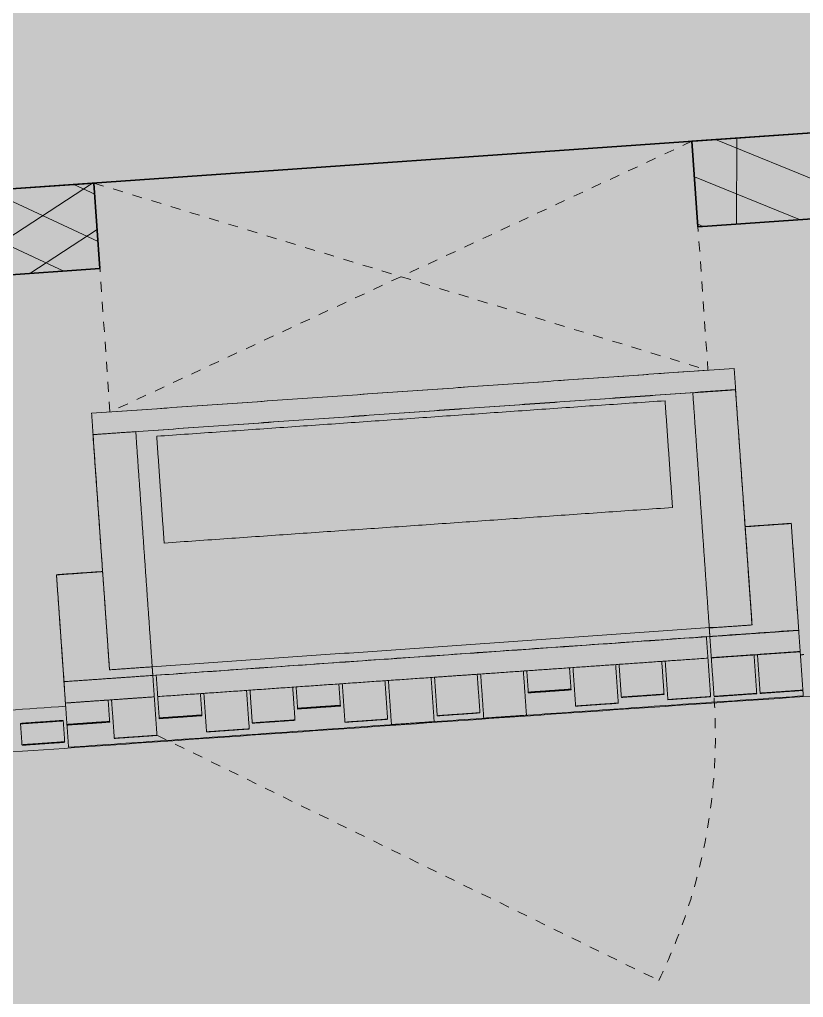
# Model space of a CAD drawing. Header units: millimetres. Extents: x 833941507 to 1669051331, y 817666127 to 1636299673.
# Drawn here: x 834525211 to 834526126, y 817993942 to 817995083 of the extents above; entities that cross this region are included whole.
import ezdxf

# ---------------------------------------------------------------- set-up
doc = ezdxf.new("R2010")
doc.units = ezdxf.units.MM
doc.header["$LTSCALE"] = 3
doc.linetypes.add('B0606', pattern=[0.7813, 0.39065, -0.39065])
for name, color, linetype, lineweight in [('Hatch (LTC&CB)', 252, 'Continuous', 35), ('UAJ-05SYMB-a', 1, 'Continuous', 9), ('UAJ-22INWA', 6, 'Continuous', 35), ('UAJ-22INWA-a', 1, 'Continuous', 13), ('UAJ-22INWA-h', 251, 'Continuous', 9), ('UAJ-23FLOR-h', 251, 'Continuous', 9), ('UAJ-41EXFI-d', 7, 'Continuous', 5)]:
    doc.layers.add(name, color=color, linetype=linetype, lineweight=lineweight)
doc.layers.add('UAJ-22INWA-$', color=32, linetype='Continuous', plot=False)

# ---------------------------------------------------------------- blocks, each defined once
blk = doc.blocks.new('*U316')
at = {"layer": 'UAJ-22INWA-h'}
h = blk.add_hatch(dxfattribs=at)
h.set_pattern_fill('AFWERK', color=256, scale=50)
h.set_pattern_definition([(45, (-100.0000012353773, -4636.904037414337), (-50.00000133031198, 50.00000133031198), []), (135, (-100.0000012353773, -4636.904037414337), (-50.00000133031198, -50.00000133031198), [])])
h.paths.add_polyline_path([(2.300803600974177e-07, -2430.055793879574), (5.610998243810172e-07, -1206.848242488874), (99.99999865375118, -1206.848242786896), (99.99999879956887, -2430.05579381997)])
at = {"layer": 'UAJ-22INWA'}
for p, q in [((3.790919743680648e-07, -2430.055832887695), (4.120882123474108e-07, -1206.848241012066)), ((99.99999872825694, -1206.848240765165), (99.99999878466771, -2430.055793762099))]:
    blk.add_line(p, q, dxfattribs=at)
for points in [[(4.018169221353673e-06, -1206.848242684539), (100.0000025876577, -1206.848242720299)], [(2.300803600974177e-07, -2430.055793879574), (99.99999879956887, -2430.055793915338)]]:
    blk.add_lwpolyline(points, dxfattribs=at)
blk = doc.blocks.new('*U325')
at = {"layer": 'UAJ-22INWA-h'}
h = blk.add_hatch(dxfattribs=at)
h.set_pattern_fill('AFWERK', color=256, scale=50)
h.set_pattern_definition([(45, (-100.0000014946266, -2462.162769476041), (-50.00000133031198, 50.00000133031198), []), (135, (-100.0000014946266, -2462.162769476041), (-50.00000133031198, -50.00000133031198), [])])
h.paths.add_polyline_path([(2.530630638375442e-07, -2622.848727636644), (2.788677875287249e-07, 1160.685959206491), (99.99999837151914, 1160.68595890847), (99.99999882255158, -2622.84872757704)])
at = {"layer": 'UAJ-22INWA'}
for p, q in [((4.020746781081913e-07, -2622.848766644765), (1.298561754951185e-07, 1160.6859606833)), ((99.9999984460249, 1160.6859609302), (99.99999880765041, -2622.848727519169))]:
    blk.add_line(p, q, dxfattribs=at)
blk.add_lwpolyline([(2.530630638375442e-07, -2622.848727636644), (99.99999882255158, -2622.848727672408)], dxfattribs=at)
blk = doc.blocks.new('Finish Walls')
at = {"layer": 'UAJ-05SYMB-a', "linetype": 'B0606', "ltscale": 10}
blk.add_lwpolyline([(834525297.830616, 817994892.4321101), (834525996.1264592, 817994941.2483462), (834526014.8106185, 817994673.9792536), (834525316.5147753, 817994625.1630175)], close=True, dxfattribs=at)
for points in [[(834525996.126459, 817994941.2483463), (834525316.5147753, 817994625.1630175)], [(834525297.8306155, 817994892.43211), (834526014.8106185, 817994673.9792538)], [(834525371.4392495, 817994247.6699342), (834525957.2795031, 817993961.4963081)]]:
    blk.add_lwpolyline(points, dxfattribs=at)
blk.add_arc((834525371.4392498, 817994247.6699345), 652.0001127149565, 333.9652281639655, 4.000536959699871, dxfattribs=at)
at = {"layer": 'UAJ-22INWA-a'}
for points, degree in [([(834526045.395448, 817994676.1173588), (834525670.2413177, 817994649.891208), (834525295.0871874, 817994623.6650573)], 2), ([(834526047.1388848, 817994651.1782243), (834526046.2671664, 817994663.6477916), (834526045.395448, 817994676.1173588)], 2), ([(834526046.9249308, 817994651.3923112), (834525671.7787865, 817994625.0519245), (834525296.6326421, 817994598.7115377)], 2), ([(834525296.8306242, 817994598.7259228), (834525671.9847544, 817994624.9520736), (834526047.1388848, 817994651.1782243)], 2), ([(834526046.9578017, 817994651.0767823), (834526022.0186665, 817994649.3333455), (834525997.0795312, 817994647.5899087)], 2), ([(834525997.0795312, 817994647.5899087), (834526006.689144, 817994510.2751245), (834526016.2987567, 817994372.9603404)], 2), ([(834526066.348106, 817994376.7764807), (834526056.6365185, 817994514.084396), (834526046.9249308, 817994651.3923112)], 2), ([(834526058.1486702, 817994491.1669369), (834526052.553236, 817994571.1218597), (834526046.9578017, 817994651.0767823)], 2), ([(834525295.0871874, 817994623.6650573), (834525295.9589058, 817994611.19549), (834525296.8306242, 817994598.7259228)], 2), ([(834525346.6591285, 817994602.2320203), (834525321.7199932, 817994600.4885834), (834525296.7808579, 817994598.7451466)], 2), ([(834525365.8783541, 817994327.6024519), (834525356.2687413, 817994464.9172361), (834525346.6591285, 817994602.2320203)], 2), ([(834525316.0558174, 817994324.0957073), (834525306.3442298, 817994461.4036225), (834525296.6326421, 817994598.7115377)], 2), ([(834525296.7808579, 817994598.7451466), (834525302.380174, 817994518.7347561), (834525307.97949, 817994438.7243657)], 2), ([(834526112.0340847, 817994494.9339406), (834526085.0913775, 817994493.0504388), (834526058.1486702, 817994491.1669369)], 2), ([(834526066.1770273, 817994376.447214), (834526062.1628487, 817994433.8070755), (834526058.1486702, 817994491.1669369)], 2), ([(834526111.9865808, 817994495.1480739), (834526085.1145684, 817994493.2627031), (834526058.2425557, 817994491.3773321)], 2), ([(834526111.9865808, 817994495.1480739), (834526085.1152539, 817994493.2695621), (834526058.2439271, 817994491.3910503)], 2), ([(834526120.7991179, 817994370.458828), (834526116.3928493, 817994432.803451), (834526111.9865808, 817994495.1480739)], 2), ([(834526120.7512685, 817994370.2382683), (834526116.3926766, 817994432.5861045), (834526112.0340847, 817994494.9339406)], 2), ([(834525307.9474932, 817994438.7357777), (834525281.0232934, 817994436.8467453), (834525254.0990934, 817994434.9577128)], 2), ([(834525307.97949, 817994438.7243657), (834525281.0392917, 817994436.8410392), (834525254.0990934, 817994434.9577128)], 2), ([(834525262.9116306, 817994310.2684667), (834525258.505362, 817994372.6130898), (834525254.0990934, 817994434.9577128)], 2), ([(834525254.0990934, 817994434.9577128), (834525258.4576854, 817994372.6098766), (834525262.8162773, 817994310.2620404)], 2), ([(834525307.9686059, 817994438.9410515), (834525281.0343941, 817994437.0581435), (834525254.1001824, 817994435.1752356)], 2), ([(834525254.1001824, 817994435.1752356), (834525259.3390357, 817994360.2356277), (834525264.5778891, 817994285.2960197)], 2), ([(834525307.9474932, 817994438.7357777), (834525307.9649674, 817994438.7370037), (834525307.9824415, 817994438.7382298)], 2), ([(834525307.97949, 817994438.7243657), (834525311.9897867, 817994381.419972), (834525316.0000836, 817994324.1155783)], 2), ([(834526066.348106, 817994376.7764807), (834525716.1135278, 817994352.1852264), (834525365.8789495, 817994327.5939721)], 2), ([(834526016.2987567, 817994372.9603404), (834526041.237892, 817994374.7037772), (834526066.1770273, 817994376.447214)], 2), ([(834526016.3071153, 817994372.9609246), (834526016.6557922, 817994367.973248), (834526017.004469, 817994362.9855714)], 2), ([(834526120.7991179, 817994370.458828), (834525691.8553742, 817994340.3636473), (834525262.9116306, 817994310.2684667)], 2), ([(834526012.9809184, 817994362.6761451), (834525691.7648664, 817994340.2206795), (834525370.5488143, 817994317.7652141)], 2), ([(834526014.7243551, 817994337.7370106), (834526013.8526367, 817994350.2065778), (834526012.9809184, 817994362.6761451)], 2), ([(834526120.7227387, 817994370.1799653), (834526068.8479388, 817994366.553519), (834526016.9731388, 817994362.9270726)], 2), ([(834526016.9731388, 817994362.9270726), (834526017.835041, 817994350.5979224), (834526018.6969432, 817994338.2687724)], 2), ([(834526017.004469, 817994362.9855714), (834526068.8778688, 817994366.6119198), (834526120.7512685, 817994370.2382683)], 2), ([(834526120.7224182, 817994370.18557), (834526120.7131006, 817994370.3188546), (834526120.7037829, 817994370.4521391)], 2), ([(834526122.4661756, 817994345.2408308), (834526121.5944571, 817994357.7103981), (834526120.7227387, 817994370.1799653)], 2), ([(834526068.5752121, 817994341.7556459), (834526043.6360776, 817994340.0122092), (834526018.6969432, 817994338.2687724)], 2), ([(834526018.7165756, 817994337.9879382), (834526070.5913756, 817994341.6143845), (834526122.4661756, 817994345.2408308)], 2), ([(834526068.5752121, 817994341.7556459), (834526070.1520327, 817994319.1998851), (834526071.7288535, 817994296.6441244)], 2), ([(834526122.4437425, 817994345.5214692), (834526097.504608, 817994343.7780325), (834526072.5654737, 817994342.0345957)], 2), ([(834526075.7191149, 817994296.9230744), (834526074.1422943, 817994319.478835), (834526072.5654737, 817994342.0345957)], 2), ([(834526122.4632262, 817994345.2427642), (834526124.030305, 817994322.826356), (834526125.5973839, 817994300.4099479)], 2), ([(834526126.7099375, 817994341.8956937), (834526124.7159336, 817994341.7562975), (834526122.7219297, 817994341.6169013)], 2), ([(834525316.0000836, 817994324.1155783), (834525340.9290257, 817994325.8583025), (834525365.8579677, 817994327.6010268)], 2), ([(834525365.8585635, 817994327.5925407), (834525340.9571905, 817994325.8441241), (834525316.0558174, 817994324.0957073)], 2), ([(834525365.8579677, 817994327.6010268), (834525365.8681608, 817994327.6017393), (834525365.8783541, 817994327.6024519)], 2), ([(834525366.5630767, 817994317.5147374), (834525366.2105222, 817994322.5578821), (834525365.8579677, 817994327.6010268)], 2), ([(834525745.3817028, 817994318.9078935), (834525880.053029, 817994328.3224521), (834526014.7243551, 817994337.7370106)], 2), ([(834525906.9872942, 817994330.2053638), (834525908.5559243, 817994307.7667658), (834525910.1245544, 817994285.3281679)], 2), ([(834525913.6493672, 817994292.2651666), (834525912.3134614, 817994311.3747401), (834525910.9775558, 817994330.4843136)], 2), ([(834525960.8558247, 817994333.9711871), (834525962.1917304, 817994314.8616136), (834525963.5276362, 817994295.7520401)], 2), ([(834525967.9833463, 817994289.3729413), (834525966.4147162, 817994311.8115392), (834525964.8460861, 817994334.250137)], 2), ([(834526014.7243551, 817994337.7370106), (834526016.2929852, 817994315.2984127), (834526017.8616153, 817994292.8598148)], 2), ([(834526021.8505845, 817994293.1572509), (834526020.2737638, 817994315.7130116), (834526018.6969432, 817994338.2687724)], 2), ([(834525366.5720721, 817994317.5153662), (834525314.6941748, 817994313.8887032), (834525262.8162773, 817994310.2620404)], 2), ([(834525368.315509, 817994292.5762317), (834525367.4437906, 817994305.0457989), (834525366.5720721, 817994317.5153662)], 2), ([(834525370.5488143, 817994317.7652141), (834525371.4205327, 817994305.2956469), (834525372.2922511, 817994292.8260796)], 2), ([(834525745.3817028, 817994318.9078935), (834525720.4434984, 817994317.1645218), (834525695.5052938, 817994315.4211501)], 2), ([(834525745.3817028, 817994318.9078935), (834525746.9503329, 817994296.4692956), (834525748.518963, 817994274.0306977)], 2), ([(834525752.9746741, 817994267.6515856), (834525751.1733192, 817994293.4192145), (834525749.3719643, 817994319.1868434)], 2), ([(834525799.2502333, 817994322.6737169), (834525801.0515882, 817994296.906088), (834525802.8529431, 817994271.1384591)], 2), ([(834525804.9814155, 817994298.0495241), (834525804.1109551, 817994310.5010954), (834525803.2404948, 817994322.9526669)], 2), ([(834525853.1187638, 817994326.4395404), (834525853.9892241, 817994313.9879689), (834525854.8596845, 817994301.5363976)], 2), ([(834525860.2462854, 817994281.8412944), (834525858.6776553, 817994304.2798923), (834525857.1090252, 817994326.7184902)], 2), ([(834525262.8162773, 817994310.2620404), (834525263.6879957, 817994297.7924732), (834525264.5597141, 817994285.3229059)], 2), ([(834525372.2922511, 817994292.8260796), (834525533.8959736, 817994304.1234192), (834525695.4996959, 817994315.4207587)], 2), ([(834525535.6387632, 817994279.220407), (834525534.7683028, 817994291.6719785), (834525533.8978425, 817994304.1235498)], 2), ([(834525583.7761115, 817994307.6104233), (834525584.6465718, 817994295.158852), (834525585.5170321, 817994282.7072805)], 2), ([(834525590.9036331, 817994263.0121775), (834525589.335003, 817994285.4507754), (834525587.7663729, 817994307.8893733)], 2), ([(834525637.6446419, 817994311.3762468), (834525639.213272, 817994288.9376489), (834525640.7819021, 817994266.499051)], 2), ([(834525645.2376132, 817994260.1199387), (834525643.4362583, 817994285.8875676), (834525641.6349034, 817994311.6551967)], 2), ([(834525691.5131724, 817994315.1420702), (834525693.3145273, 817994289.3744413), (834525695.1158822, 817994263.6068122)], 2), ([(834525698.640694, 817994270.5438242), (834525697.0720639, 817994292.9824221), (834525695.5034338, 817994315.42102)], 2), ([(834525374.0331718, 817994267.9229368), (834525373.1627114, 817994280.3745083), (834525372.2922511, 817994292.8260796)], 2), ([(834525422.1705201, 817994296.3129532), (834525423.0409803, 817994283.8613818), (834525423.9114407, 817994271.4098103)], 2), ([(834525429.2980417, 817994251.7147073), (834525427.7294116, 817994274.1533052), (834525426.1607816, 817994296.5919031)], 2), ([(834525476.0390505, 817994300.0787766), (834525477.6076806, 817994277.6401787), (834525479.1763107, 817994255.2015808)], 2), ([(834525482.7011235, 817994262.1385794), (834525481.3652178, 817994281.248153), (834525480.029312, 817994300.3577265)], 2), ([(834525529.907581, 817994303.8446), (834525531.2434868, 817994284.7350265), (834525532.5793924, 817994265.625453)], 2), ([(834525854.8596845, 817994301.5363976), (834525829.92055, 817994299.7929608), (834525804.9814155, 817994298.0495241)], 2), ([(834525805.0432721, 817994297.1646894), (834525805.0124868, 817994297.6050621), (834525804.9908264, 817994297.9149047), (834525804.9814155, 817994298.0495241)], 3), ([(834525805.0432721, 817994297.1646894), (834525829.9824066, 817994298.9081262), (834525854.9215411, 817994300.6515629)], 2), ([(834525854.8596845, 817994301.5363976), (834525854.8690953, 817994301.4017782), (834525854.8907557, 817994301.0919356), (834525854.9215411, 817994300.6515629)], 3), ([(834525963.5276362, 817994295.7520401), (834525938.5885017, 817994294.0086033), (834525913.6493672, 817994292.2651666)], 2), ([(834525913.6802964, 817994291.8227376), (834525938.6194309, 817994293.5661743), (834525963.5585654, 817994295.3096111)], 2), ([(834525963.5276362, 817994295.7520401), (834525963.5323416, 817994295.6847308), (834525963.5431721, 817994295.5298052), (834525963.5585654, 817994295.3096111)], 3), ([(834526017.8616153, 817994292.8598148), (834525992.9224808, 817994291.116378), (834525967.9833463, 817994289.3729413)], 2), ([(834525967.998811, 817994289.1517252), (834525992.9379455, 817994290.895162), (834526017.87708, 817994292.6385988)], 2), ([(834526017.8616153, 817994292.8598148), (834526017.863968, 817994292.8261601), (834526017.8693833, 817994292.7486968), (834526017.87708, 817994292.6385988)], 3), ([(834526071.7288535, 817994296.6441244), (834526046.789719, 817994294.9006877), (834526021.8505845, 817994293.1572509)], 2), ([(834526021.8786049, 817994292.7564309), (834526021.8646593, 817994292.9559169), (834526021.8548473, 817994293.0962722), (834526021.8505845, 817994293.1572509)], 3), ([(834526021.8786049, 817994292.7564309), (834526046.8177394, 817994294.4998676), (834526071.7568738, 817994296.2433044)], 2), ([(834526071.7288535, 817994296.6441244), (834526071.7331163, 817994296.5831457), (834526071.7429281, 817994296.4427904), (834526071.7568738, 817994296.2433044)], 3), ([(834526125.5973839, 817994300.4099479), (834526100.6582494, 817994298.666511), (834526075.7191149, 817994296.9230744)], 2), ([(834526075.7471353, 817994296.5222542), (834526075.7331897, 817994296.7217404), (834526075.7233778, 817994296.8620956), (834526075.7191149, 817994296.9230744)], 3), ([(834526075.7471353, 817994296.5222542), (834526100.6862698, 817994298.265691), (834526125.6254042, 817994300.0091277)], 2), ([(834526125.5973839, 817994300.4099479), (834526125.6016468, 817994300.3489692), (834526125.6114587, 817994300.2086139), (834526125.6254042, 817994300.0091277)], 3), ([(834526126.0735499, 817994293.6398674), (834526125.8509127, 817994296.824598), (834526125.6282756, 817994300.0093285)], 2), ([(834525264.8332002, 817994281.6439), (834523943.04821, 817994189.2409924), (834521983.0388043, 817994052.2213037)], 2), ([(834525314.4334592, 817994288.7813064), (834525289.4943247, 817994287.0378696), (834525264.5551902, 817994285.2944329)], 2), ([(834525266.2961109, 817994260.3912901), (834525265.4256505, 817994272.8428614), (834525264.5551902, 817994285.2944329)], 2), ([(834525264.5597141, 817994285.3229059), (834525316.4376115, 817994288.9495689), (834525368.315509, 817994292.5762317)], 2), ([(834525314.4334592, 817994288.7813064), (834525315.3039194, 817994276.3297349), (834525316.1743798, 817994263.8781636)], 2), ([(834525368.3019896, 817994292.5471298), (834525343.3628551, 817994290.803693), (834525318.4237206, 817994289.0602562)], 2), ([(834525321.5609808, 817994244.1830604), (834525319.9923507, 817994266.6216583), (834525318.4237206, 817994289.0602562)], 2), ([(834525368.3019896, 817994292.5471298), (834525369.8706197, 817994270.1085318), (834525371.4392498, 817994247.669934)], 2), ([(834525585.5170321, 817994282.7072805), (834525560.5778977, 817994280.9638438), (834525535.6387632, 817994279.220407)], 2), ([(834525535.7006199, 817994278.3355725), (834525560.6397543, 817994280.0790092), (834525585.5788888, 817994281.822446)], 2), ([(834525585.5170321, 817994282.7072805), (834525585.526443, 817994282.5726612), (834525585.5481035, 817994282.2628186), (834525585.5788888, 817994281.822446)], 3), ([(834525910.1245544, 817994285.3281679), (834525885.1854199, 817994283.5847312), (834525860.2462854, 817994281.8412944)], 2), ([(834525860.2617501, 817994281.6200784), (834525860.2540534, 817994281.7301764), (834525860.2486382, 817994281.8076398), (834525860.2462854, 817994281.8412944)], 3), ([(834525860.2617501, 817994281.6200784), (834525885.2008846, 817994283.3635151), (834525910.140019, 817994285.106952)], 2), ([(834525910.1245544, 817994285.3281679), (834525910.1269071, 817994285.2945133), (834525910.1323223, 817994285.2170501), (834525910.140019, 817994285.106952)], 3), ([(834525913.6802964, 817994291.8227376), (834525913.6649032, 817994292.0429317), (834525913.6540726, 817994292.1978573), (834525913.6493672, 817994292.2651666)], 3), ([(834525967.998811, 817994289.1517252), (834525967.9911144, 817994289.2618233), (834525967.985699, 817994289.3392866), (834525967.9833463, 817994289.3729413)], 3), ([(834525423.9114407, 817994271.4098103), (834525398.9723063, 817994269.6663736), (834525374.0331718, 817994267.9229368)], 2), ([(834525374.0950285, 817994267.0381023), (834525399.034163, 817994268.7815391), (834525423.9732975, 817994270.5249758)], 2), ([(834525423.9114407, 817994271.4098103), (834525423.9208516, 817994271.2751911), (834525423.942512, 817994270.9653484), (834525423.9732975, 817994270.5249758)], 3), ([(834525535.7006199, 817994278.3355725), (834525535.6698345, 817994278.7759451), (834525535.648174, 817994279.0857877), (834525535.6387632, 817994279.220407)], 3), ([(834525748.518963, 817994274.0306977), (834525723.5798285, 817994272.287261), (834525698.640694, 817994270.5438242)], 2), ([(834525698.6561587, 817994270.3226082), (834525698.648462, 817994270.4327064), (834525698.6430467, 817994270.5101696), (834525698.640694, 817994270.5438242)], 3), ([(834525698.6561587, 817994270.3226082), (834525723.5952932, 817994272.066045), (834525748.5344276, 817994273.8094817)], 2), ([(834525748.518963, 817994274.0306977), (834525748.5213157, 817994273.9970431), (834525748.526731, 817994273.9195799), (834525748.5344276, 817994273.8094817)], 3), ([(834525802.8529431, 817994271.1384591), (834525777.9138086, 817994269.3950223), (834525752.9746741, 817994267.6515856)], 2), ([(834525261.958752, 817994265.0774217), (834525237.0196176, 817994263.3339849), (834525212.0804831, 817994261.5905482)], 2), ([(834525212.0804831, 817994261.5905482), (834525212.9522015, 817994249.1209809), (834525213.8239199, 817994236.6514137)], 2), ([(834525262.0057769, 817994264.4047518), (834525237.0666424, 817994262.6613151), (834525212.1275079, 817994260.9178783)], 2), ([(834525263.7021888, 817994240.1382872), (834525262.8304704, 817994252.6078544), (834525261.958752, 817994265.0774217)], 2), ([(834525316.1743798, 817994263.8781636), (834525291.2352453, 817994262.1347268), (834525266.2961109, 817994260.3912901)], 2), ([(834525266.3579676, 817994259.5064555), (834525266.3271822, 817994259.9468281), (834525266.3055217, 817994260.2566707), (834525266.2961109, 817994260.3912901)], 3), ([(834525266.3579676, 817994259.5064555), (834525291.2971021, 817994261.2498922), (834525316.2362366, 817994262.993329)], 2), ([(834525266.3806664, 817994259.5080423), (834525267.283909, 817994246.5875356), (834525268.1871514, 817994233.667029)], 2), ([(834525316.1743798, 817994263.8781636), (834525316.1837907, 817994263.7435442), (834525316.2054511, 817994263.4337016), (834525316.2362366, 817994262.993329)], 3), ([(834525374.0950285, 817994267.0381023), (834525374.0642431, 817994267.4784749), (834525374.0425828, 817994267.7883176), (834525374.0331718, 817994267.9229368)], 3), ([(834525532.5793924, 817994265.625453), (834525507.640258, 817994263.8820162), (834525482.7011235, 817994262.1385794)], 2), ([(834525482.7320527, 817994261.6961504), (834525482.7166594, 817994261.9163445), (834525482.7058289, 817994262.0712701), (834525482.7011235, 817994262.1385794)], 3), ([(834525482.7320527, 817994261.6961504), (834525507.6711872, 817994263.4395871), (834525532.6103216, 817994265.1830239)], 2), ([(834525532.5793924, 817994265.625453), (834525532.5840979, 817994265.5581436), (834525532.5949284, 817994265.403218), (834525532.6103216, 817994265.1830239)], 3), ([(834525640.7819021, 817994266.499051), (834525615.8427676, 817994264.7556142), (834525590.9036331, 817994263.0121775)], 2), ([(834525590.9190978, 817994262.7909615), (834525590.9114012, 817994262.9010595), (834525590.9059858, 817994262.9785228), (834525590.9036331, 817994263.0121775)], 3), ([(834525590.9190978, 817994262.7909615), (834525615.8582323, 817994264.5343982), (834525640.7973667, 817994266.277835)], 2), ([(834525640.7819021, 817994266.499051), (834525640.7842548, 817994266.4653963), (834525640.78967, 817994266.387933), (834525640.7973667, 817994266.277835)], 3), ([(834525695.1158822, 817994263.6068122), (834525670.1767477, 817994261.8633755), (834525645.2376132, 817994260.1199387)], 2), ([(834525371.4392498, 817994247.669934), (834525346.5001153, 817994245.9264972), (834525321.5609808, 817994244.1830604)], 2), ([(834525321.5764455, 817994243.9618444), (834525346.5155799, 817994245.7052813), (834525371.4547144, 817994247.448718)], 2), ([(834525371.4392498, 817994247.669934), (834525371.4416025, 817994247.6362793), (834525371.4470178, 817994247.5588161), (834525371.4547144, 817994247.448718)], 3), ([(834525479.1763107, 817994255.2015808), (834525454.2371762, 817994253.4581441), (834525429.2980417, 817994251.7147073)], 2), ([(834525429.3135064, 817994251.4934913), (834525429.3058097, 817994251.6035893), (834525429.3003944, 817994251.6810526), (834525429.2980417, 817994251.7147073)], 3), ([(834525429.3135064, 817994251.4934913), (834525454.2526408, 817994253.236928), (834525479.1917753, 817994254.9803648)], 2), ([(834525479.1763107, 817994255.2015808), (834525479.1786634, 817994255.1679262), (834525479.1840787, 817994255.0904628), (834525479.1917753, 817994254.9803648)], 3), ([(834525263.7021888, 817994240.1382872), (834525238.7630544, 817994238.3948504), (834525213.8239199, 817994236.6514137)], 2), ([(834525213.8709446, 817994235.9787438), (834525213.8467703, 817994236.3245479), (834525213.8287883, 817994236.5817729), (834525213.8239199, 817994236.6514137)], 3), ([(834525263.7492136, 817994239.4656173), (834525238.8100791, 817994237.7221806), (834525213.8709446, 817994235.9787438)], 2), ([(834525263.7021888, 817994240.1382872), (834525263.7070572, 817994240.0686464), (834525263.7250392, 817994239.8114214), (834525263.7492136, 817994239.4656173)], 3), ([(834525321.5764455, 817994243.9618444), (834525321.5687488, 817994244.0719426), (834525321.5633335, 817994244.1494058), (834525321.5609808, 817994244.1830604)], 3)]:
    blk.add_open_spline(points, degree=degree, dxfattribs=at)
at = {"layer": 'UAJ-22INWA-h'}
for points in [[(834527634.4527162, 817994398.1788892), (834524537.0122145, 817994181.6440438), (834521439.5717129, 817993965.1091985)], [(834525268.1871514, 817994233.667029), (834525697.1303506, 817994263.6534482), (834526126.0735499, 817994293.6398674)]]:
    blk.add_open_spline(points, degree=2, dxfattribs=at)
at = {"layer": 'UAJ-41EXFI-d'}
for points in [[(834525964.6746145, 817994638.3174342), (834525667.8989143, 817994617.5705367), (834525371.1232141, 817994596.8236394)], [(834525973.3917984, 817994513.6217618), (834525969.0332065, 817994575.969598), (834525964.6746145, 817994638.3174342)], [(834525371.1232141, 817994596.8236394), (834525375.481806, 817994534.4758031), (834525379.840398, 817994472.127967)], [(834525379.840398, 817994472.127967), (834525676.6160982, 817994492.8748645), (834525973.3917984, 817994513.6217618)]]:
    blk.add_open_spline(points, degree=2, dxfattribs=at)
at = {"layer": 'UAJ-22INWA', "xscale": -0.9999999999999999, "rotation": 93.99890863372605}
for name, p in [('*U316', (834524792.2164354, 817994857.0857888)), ('*U325', (834522681.3675705, 817994709.5212651))]:
    blk.add_blockref(name, p, dxfattribs=at)
blk = doc.blocks.new('LRR-B01-WALL FINISH')
blk.add_blockref('Finish Walls', (0, 0))
blk = doc.blocks.new('GBP-LTC-LB01')
at = {"layer": 'UAJ-23FLOR-h'}
h = blk.add_hatch(dxfattribs=at)
h.set_pattern_fill('EARTH,_O', color=256, scale=180, angle=45.00000010501341)
h.set_pattern_definition([(48.99890852053534, (834576001.761157, 818046085.3420337), (-112.7268618952272, 1612.510668059984), [1143, -1143]), (48.99890852053534, (834575678.2791204, 818046366.5514973), (-112.7268618952272, 1612.510668059984), [1143, -1143]), (48.99890852053534, (834575354.7970834, 818046647.760961), (-112.7268618952272, 1612.510668059984), [1143, -1143]), (138.9989085205353, (834575340.7062259, 818046849.3247945), (-1612.510668059984, -112.7268618952272), [1143, -1143]), (138.9989085205353, (834575621.9156895, 818047172.8068315), (-1612.510668059984, -112.7268618952272), [1143, -1143]), (138.9989085205353, (834575903.1251531, 818047496.2888683), (-1612.510668059984, -112.7268618952272), [1143, -1143])])
h.paths.add_polyline_path([(834572173.0526648, 818200349.1682475), (834310583.7401848, 818182062.0839702), (834331502.2393942, 817882831.6918911), (834364939.6873164, 817885169.2259957), (834473095.7001734, 818011283.5998719), (834480533.7001572, 818020120.3998857), (834485095.050147, 818025709.5498941), (834491375.7001324, 818033618.9999057), (834497063.4001188, 818041012.999916), (834493145.8001142, 818043678.6999089), (834512788.5000582, 818074029.2499447), (834518712.4500408, 818083675.2499557), (834526231.3000174, 818096325.0999695), (834534646.0499907, 818111073.0499848), (834545955.9999523, 818131981.3000056), (834557204.5999117, 818154198.8000262), (834564039.9998856, 818168496.8000388), (834570941.1648417, 818183576.4266495), (834578367.7999997, 818200696.3)])
h.paths.add_polyline_path([(834382131.3063979, 817956469.9755309), (834418268.7298656, 817958996.0684958), (834422062.4129677, 817963855.9029621), (834428403.0430198, 817964299.3786768), (834467239.2037573, 818010695.5815835), (834466445.2064853, 818021738.794587), (834476097.7213831, 818035709.0329579), (834485267.1005058, 818048983.1978921), (834487014.8928652, 818051460.4309663), (834497268.3342452, 818067303.4232484), (834492893.3757939, 818129890.0851053), (834448056.5937514, 818126755.6608665), (834416896.5816393, 818105052.1136897), (834382061.3702741, 818080788.9948437), (834386167.4497714, 818022059.1642565), (834377588.3843737, 818021459.4669156)], flags=16)
edge = h.paths.add_edge_path(flags=16)
edge.add_line((834540292.2872467, 818142076.0699883), (834533466.3205868, 818141614.1342163))
edge.add_line((834533466.3205867, 818141614.1342163), (834523258.01233, 818143862.7104174))
edge.add_line((834523258.01233, 818143862.7104174), (834525896.867722, 818155838.9349334))
edge.add_arc((834558382.4304729, 818267025.4493066), 115835.0239163238, 237.2183980957774, 253.7131265722631, ccw=False)
edge.add_line((834495664.9154892, 818169638.2526121), (834498267.5884769, 818132356.9750829))
edge.add_line((834498267.5884771, 818132356.9750829), (834496346.4194225, 818130135.0090942))
edge.add_line((834496346.4194226, 818130135.0090942), (834492879.879452, 818129892.6713651))
edge.add_line((834492879.8794518, 818129892.6713651), (834494229.5832878, 818110587.6218635))
edge.add_line((834494229.5832882, 818110587.6218635), (834496326.133695, 818110708.3844534))
edge.add_line((834496326.1336946, 818110708.3844534), (834498420.2073777, 818080753.5549031))
edge.add_line((834498420.2073779, 818080753.5549031), (834498046.1188868, 818080727.4032354))
edge.add_line((834498046.118887, 818080727.4032354), (834498254.5151165, 818077746.3837949))
edge.add_line((834498254.5151162, 818077746.3837949), (834503061.0860548, 818078082.4001414))
edge.add_line((834503061.0860548, 818078082.4001414), (834504979.5219883, 818081212.101532))
edge.add_line((834504979.5219884, 818081212.101532), (834509429.0185915, 818088470.9260026))
edge.add_line((834509429.0185914, 818088470.9260026), (834515217.1570119, 818097913.5886871))
edge.add_line((834515217.157012, 818097913.5886871), (834526067.4346461, 818116415.5426326))
edge.add_line((834526067.4346461, 818116415.5426326), (834532489.1994565, 818127888.6839589))
edge.add_line((834532489.1994562, 818127888.6839589), (834534830.89787, 818132146.3035389))
edge.add_line((834534830.8978701, 818132146.3035389), (834540292.2872465, 818142076.0699883))
h = blk.add_hatch(dxfattribs=at)
h.set_pattern_fill('EARTH,_O', color=256, scale=180, angle=45.00000010501341)
h.set_pattern_definition([(45.00000010501341, (-1082349.699177861, 54794.90315568447), (-2.96267069188616e-06, 1616.446101792448), [1143, -1143]), (45.00000010501341, (-1082652.782822503, 55097.98679921505), (-2.96267069188616e-06, 1616.446101792448), [1143, -1143]), (45.00000010501341, (-1082955.866467144, 55401.07044274564), (-2.96267069188616e-06, 1616.446101792448), [1143, -1143]), (135.0000001050134, (-1082955.866467515, 55603.12620546969), (-1616.446101792448, -2.96267069188616e-06), [1143, -1143]), (135.0000001050134, (-1082652.782823984, 55906.20985011128), (-1616.446101792448, -2.96267069188616e-06), [1143, -1143]), (135.0000001050134, (-1082349.699180454, 56209.29349475286), (-1616.446101792448, -2.96267069188616e-06), [1143, -1143])])
h.paths.add_polyline_path([(834669469.2548146, 818015499.1701102), (834651080.8176275, 818014213.7929552), (834651091.333055, 818014066.030459), (834669479.7621983, 818015351.5226754)], flags=16)
edge = h.paths.add_edge_path()
edge.add_arc((834611763.613195, 818123015.0723449), 22001.28373588376, 94.00071865262937, 118.6886834190998)
edge.add_line((834601201.8916234, 818142315.5004095), (834593918.3367147, 818141228.3801512))
edge.add_arc((834611768.400262, 818123014.0298539), 25502.69251264854, 93.99715914630349, 134.4212748451599, ccw=False)
edge.add_line((834609990.6837641, 818148454.6872638), (834618164.3568528, 818149025.8389109))
edge.add_line((834618164.3568528, 818149025.8389109), (834618408.292444, 818145534.9100552))
edge.add_line((834618408.292444, 818145534.9100552), (834616365.4114578, 818145392.1596863))
edge.add_line((834616365.4114578, 818145392.1596863), (834616609.385029, 818141900.6873076))
edge.add_line((834616609.385029, 818141900.6873076), (834611621.5474902, 818141552.1522465))
edge.add_line((834611621.5474902, 818141552.1522465), (834611377.6128702, 818145043.0672039))
edge.add_line((834611377.6128702, 818145043.0672039), (834610228.6059371, 818144962.7428077))
h.paths.add_polyline_path([(834673232.9366938, 818197365.8783082), (834607546.4897544, 818192773.8917836), (834599172.4998745, 818174435.3001034), (834588349.0999149, 818152374.5000834), (834578621.5499489, 818133890.6500655), (834568418.2999822, 818115665.3000468), (834556456.700019, 818095618.300025), (834546606.4000474, 818080041.600007), (834532219.3000866, 818058623.7499806), (834523692.1501086, 818046595.7499651), (834515683.5001286, 818035708.4999502), (834508244.2001468, 818025929.8999366), (834500656.3001646, 818016266.0999228), (834489786.8001888, 818002934.0999027), (834483448.3002025, 817995421.2998908), (834478637.6002128, 817989841.6998823), (834458453.7502539, 817967379.2998452), (834441506.4997879, 817949096.357832), (834383075.7479855, 817886437.0757562), (834482026.687943, 817893354.5055006), (834551919.0356153, 817920008.6018127), (834634905.1297382, 817930637.1330649), (834634022.9972101, 817939309.3515325), (834633770.0685325, 817941795.8857912), (834633577.6912351, 817943687.0236263), (834508697.0405153, 817930983.6118022), (834507053.464672, 817930191.4384525), (834506409.4608335, 817939426.9553951), (834507656.9383341, 817945566.7269546), (834503417.0808368, 818006767.0327235), (834503064.3680854, 818011762.6720035), (834514052.9096247, 818025791.9353799), (834520784.6504849, 818034889.3491884), (834526318.8615147, 818042436.9444461), (834532381.6860782, 818050705.6283545), (834536345.7196504, 818056472.6778568), (834542258.4127678, 818065225.6191521), (834550405.86193, 818077286.9078631), (834561578.9964366, 818095001.9633045), (834574522.6610527, 818117080.0346472), (834587768.8781933, 818140310.2095475), (834609774.1305691, 818143594.9757913), (834610001.9653326, 818140335.8947712), (834634252.5395212, 818142031.4686226), (834636806.8958616, 818105492.469254), (834642791.4816118, 818105913.7478601), (834646278.5594581, 818056032.5832597), (834640293.170484, 818055614.1586573), (834643382.3380679, 818011424.9081372), (834641138.4146172, 818011267.9554363), (834645775.7848747, 817944927.8676329), (834639048.3570181, 817944243.5239328), (834640362.1165634, 817931328.1108725), (834651070.3910474, 817932706.91456), (834650587.6677916, 817936476.1291044), (834685105.7378002, 817940896.8578628), (834685588.4610578, 817937127.6433052), (834691373.7890701, 817937868.5701854)])
blk.add_blockref('LRR-B01-WALL FINISH', (0, 0))
blk = doc.blocks.new('*U1094')
at = {"layer": 'UAJ-22INWA'}
blk.add_line((500.0000003332009, 329.9053893123328), (500.0000009858397, -5894.825925811969), dxfattribs=at)
at = {"layer": 'UAJ-22INWA-$'}
blk.add_lwpolyline([(6.43113111209459e-07, -5894.825926167862), (3.779044845941826e-07, 329.9053893801429), (500.0000002586951, 329.9053893205382), (500.0000010007409, -5894.825925869839)], close=True, dxfattribs=at)
blk = doc.blocks.new('GBP-STR-B01-L2')
at = {"layer": 'UAJ-22INWA', "rotation": 273.9989085323642}
blk.add_blockref('*U1094', (834527203.0457076, 817995526.8415209), dxfattribs=at)

msp = doc.modelspace()

# ---------------------------------------------------------------- hatches: boundary and pattern name
at = {"layer": 'Hatch (LTC&CB)'}
h = msp.add_hatch(dxfattribs=at)
h.set_pattern_fill('ANSI38', color=256, scale=100)
h.set_pattern_definition([(318.9998376927443, (834479093.7342951, 818230174.1493032), (208.2994204990571, 239.6197016519238), []), (48.99983769274426, (834479093.7342951, 818230174.1493032), (176.9791393461904, 687.5388238029047), [793.75, -476.25])])
edge = h.paths.add_edge_path()
edge.add_line((834601196.1932279, 818142314.5248821), (834603754.2640262, 818142696.3710381))
edge.add_line((834603754.2640262, 818142696.3710381), (834603901.899728, 818141707.3292294))
edge.add_line((834603901.899728, 818141707.3292294), (834603810.4683098, 818141693.6886882))
edge.add_arc((834611763.2944388, 818123016.3620529), 20299.99935169609, 113.0643579575305, 141.3575808429331)
edge.add_line((834595907.8101043, 818135692.8596053), (834595395.44903, 818135656.8608108))
edge.add_line((834595395.44903, 818135656.8608108), (834583111.7173193, 818114341.0318873))
edge.add_line((834583111.7173193, 818114341.0318873), (834578121.5842528, 818106513.8910732))
edge.add_line((834578121.5842528, 818106513.8910732), (834575731.6542978, 818102809.499759))
edge.add_line((834575731.6542978, 818102809.499759), (834574387.4489166, 818100725.9814435))
edge.add_line((834574387.4489166, 818100725.9814435), (834573113.9765022, 818098752.0992287))
edge.add_line((834573113.9765022, 818098752.0992287), (834573145.2547638, 818098730.6477773))
edge.add_line((834573145.2547638, 818098730.6477773), (834569989.114683, 818093770.2015171))
edge.add_line((834569989.114683, 818093770.2015171), (834566534.9997851, 818088385.676982))
edge.add_line((834566534.9997851, 818088385.676982), (834566514.0877519, 818088398.2967066))
edge.add_line((834566514.0877519, 818088398.2967066), (834558743.6087797, 818076256.6317656))
edge.add_line((834558743.6087797, 818076256.6317656), (834557653.4005865, 818074495.7072132))
edge.add_line((834557653.4005865, 818074495.7072132), (834553498.9169745, 818068288.5571573))
edge.add_line((834553498.9169745, 818068288.5571573), (834548580.861871, 818060932.1282293))
edge.add_line((834548580.861871, 818060932.1282293), (834544328.2635252, 818054726.3367485))
edge.add_line((834544328.2635252, 818054726.3367485), (834544332.1488035, 818054704.6644962))
edge.add_line((834544332.1488035, 818054704.6644962), (834540324.5978602, 818048716.6949816))
edge.add_line((834540324.5978602, 818048716.6949816), (834541041.3244038, 818048232.540333))
edge.add_line((834541041.3244038, 818048232.540333), (834540089.7288045, 818046823.8296406))
edge.add_line((834540089.7288045, 818046823.8296406), (834539737.5511322, 818047061.7285419))
edge.add_line((834539737.5511322, 818047061.7285419), (834533115.7546033, 818038377.7374016))
edge.add_line((834533115.7546033, 818038377.7374016), (834515220.9619001, 818015146.6305978))
edge.add_arc((834538026.0069846, 818000636.2612507), 27029.99999804167, 147.5322628657497, 176.1870880981713)
edge.add_line((834511055.837681, 818002433.7226919), (834511444.9861017, 817996891.2334589))
edge.add_line((834511444.9861017, 817996891.2334589), (834511474.1084727, 817996474.6528435))
edge.add_line((834511474.1084727, 817996474.6528435), (834508641.2167096, 817996276.6106825))
edge.add_line((834508641.2167096, 817996276.6106825), (834508910.6816144, 817992422.053122))
edge.add_line((834508910.6816144, 817992422.053122), (834511353.3752296, 817992955.9577066))
edge.add_line((834511353.3752296, 817992955.9577066), (834513357.6638721, 817964213.0085849))
edge.add_line((834513357.6638721, 817964213.0085849), (834513308.9477361, 817964209.6026397))
edge.add_line((834513308.9477361, 817964209.6026397), (834513879.4049544, 817955918.7523347))
edge.add_line((834513879.4049544, 817955918.7523347), (834514876.6139696, 817955988.4575205))
edge.add_line((834514876.6139696, 817955988.4575205), (834515053.0661077, 817953464.409199))
edge.add_arc((834528221.0653924, 817954382.9922421), 13199.99999874826, 183.9904169536054, 259.8372334186261)
edge.add_line((834525891.9897077, 817941390.0939349), (834525974.5254321, 817940578.7091386))
edge.add_line((834525974.5254321, 817940578.7091386), (834555356.336757, 817943567.4939791))
edge.add_line((834555356.336757, 817943567.4939791), (834594711.6949315, 817947570.8029128))
edge.add_line((834594711.6949315, 817947570.8029128), (834594754.1988673, 817947152.9591447))
edge.add_line((834594754.1988673, 817947152.9591447), (834616096.9028597, 817949323.9834652))
edge.add_line((834616096.9028597, 817949323.9834652), (834631854.2065201, 817950926.8492302))
edge.add_line((834631854.2065201, 817950926.8492302), (834631836.7081357, 817951177.1563083))
edge.add_line((834631836.7081357, 817951177.1563083), (834639760.382062, 817951731.0818821))
edge.add_line((834639760.382062, 817951731.0818821), (834640506.9704407, 817944391.5874598))
edge.add_line((834640506.9704407, 817944391.5874598), (834508703.5709968, 817930984.2761916))
edge.add_line((834508703.5709968, 817930984.2761916), (834508663.5146245, 817930982.1632618))
edge.add_line((834508663.5146245, 817930982.1632618), (834507053.4646711, 817930191.4384522))
edge.add_line((834507053.4646711, 817930191.4384522), (834506409.4608326, 817939426.9553951))
edge.add_line((834506409.4608326, 817939426.9553951), (834507674.9508276, 817945699.3234407))
edge.add_line((834507674.9508276, 817945699.3234407), (834503067.5031257, 818011766.6800821))
edge.add_line((834503067.5031257, 818011766.6800821), (834515005.9420724, 818027008.3036696))
edge.add_line((834515005.9420724, 818027008.3036696), (834526318.8603592, 818042436.9452374))
edge.add_line((834526318.8603592, 818042436.9452374), (834533248.4343333, 818051887.545926))
edge.add_line((834533248.4343333, 818051887.545926), (834545204.9352987, 818069586.3738981))
edge.add_line((834545204.9352987, 818069586.3738981), (834551695.4067936, 818079200.6226892))
edge.add_line((834551695.4067936, 818079200.6226892), (834551700.6621838, 818079300.5666262))
edge.add_line((834551700.6621838, 818079300.5666262), (834554860.111537, 818084257.5104706))
edge.add_line((834554860.111537, 818084257.5104706), (834556162.9385583, 818086301.5433419))
edge.add_line((834556162.9385583, 818086301.5433419), (834561579.1108731, 818095002.152886))
edge.add_line((834561579.1108731, 818095002.152886), (834564610.1881032, 818100023.5882319))
edge.add_line((834564610.1881032, 818100023.5882319), (834566711.8413072, 818103505.2825594))
edge.add_line((834566711.8413072, 818103505.2825594), (834567220.9571147, 818104369.6755948))
edge.add_line((834567220.9571147, 818104369.6755948), (834571219.8492384, 818111331.3275263))
edge.add_line((834571219.8492384, 818111331.3275263), (834579233.5847297, 818125278.3035975))
edge.add_line((834579233.5847297, 818125278.3035975), (834584805.1873057, 818135090.7915635))
edge.add_line((834584805.1873057, 818135090.7915635), (834587768.4359322, 818140310.1481816))
edge.add_line((834587768.4359322, 818140310.1481816), (834593953.3663634, 818141233.3798261))
edge.add_arc((834611682.4142298, 818123278.8372545), 25232.61257183928, 93.84603158733529, 134.6379365759465, ccw=False)
edge.add_line((834609989.9237372, 818148454.6235011), (834618164.07139, 818149025.8201461))
edge.add_line((834618164.07139, 818149025.8201461), (834618408.0113981, 818145534.900405))
edge.add_line((834618408.0113981, 818145534.900405), (834616365.1302586, 818145392.1522276))
edge.add_line((834616365.1302586, 818145392.1522276), (834616609.1098313, 818141900.6663029))
edge.add_line((834616609.1098313, 818141900.6663029), (834611621.272795, 818141552.1240568))
edge.add_line((834611621.272795, 818141552.1240568), (834611377.3331451, 818145043.038663))
edge.add_arc((834611845.1982398, 818122938.1113777), 22109.8780646978, 91.21252121934131, 118.7925777614652)
h = msp.add_hatch(color=256, dxfattribs=at)
h.dxf.hatch_style = 1
edge = h.paths.add_edge_path()
edge.add_line((834513358.8255653, 817964213.0958437), (834514805.289499, 817964314.2087176))
edge.add_line((834514805.289499, 817964314.2087176), (834514905.3200586, 817962883.3180938))
edge.add_line((834514905.3200586, 817962883.3180938), (834522015.978077, 817959924.652822))
edge.add_line((834522015.978077, 817959924.652822), (834527599.8251551, 817958234.8488646))
edge.add_line((834527599.8251551, 817958234.8488646), (834531627.4143353, 817957331.9568794))
edge.add_line((834531627.4143353, 817957331.9568794), (834538597.7298516, 817957185.7983224))
edge.add_line((834538597.7298516, 817957185.7983224), (834550283.8357514, 817958000.7096148))
edge.add_line((834550283.8357514, 817958000.7096148), (834576164.2493855, 817960699.3094033))
edge.add_arc((834571429.6622454, 818001700.8842118), 41274.02878520934, 276.5869590863181, 289.1047787767843)
edge.add_line((834584938.5161443, 817962700.1621864), (834585387.4425285, 817962731.4429674))
edge.add_line((834585387.4425285, 817962731.4429674), (834585119.4098338, 817966565.5387688))
edge.add_line((834585119.4098338, 817966565.5387688), (834584671.7451953, 817966534.2435784))
edge.add_line((834584671.7451953, 817966534.2435784), (834582845.2183245, 817993361.8909639))
edge.add_line((834582845.2183245, 817993361.8909639), (834584586.6638896, 817993483.6330193))
edge.add_line((834584586.6638896, 817993483.6330193), (834584565.213575, 817993788.1730142))
edge.add_line((834584565.213575, 817993788.1730142), (834583546.5970082, 817993716.9697903))
edge.add_line((834583546.5970082, 817993716.9697903), (834579511.6160775, 818051438.2750045))
edge.add_line((834579511.6160775, 818051438.2750045), (834571357.0710046, 818050868.2097193))
edge.add_line((834571357.0710046, 818050868.2097193), (834571728.4182211, 818045556.2424893))
edge.add_line((834571728.4182211, 818045556.2424893), (834551420.9984901, 818044136.5981159))
edge.add_line((834551420.9984901, 818044136.5981159), (834550915.3577757, 818053251.1485702))
edge.add_line((834550915.3577757, 818053251.1485702), (834550067.4300342, 818053191.871879))
edge.add_line((834550067.4300342, 818053191.871879), (834547980.3444077, 818050328.438814))
edge.add_line((834547980.3444077, 818050328.438814), (834547993.7177736, 818050137.13641))
edge.add_line((834547993.7177736, 818050137.13641), (834537098.7629538, 818035335.0755486))
edge.add_line((834537098.7629538, 818035335.0755486), (834533115.7546033, 818038377.7374016))
edge.add_line((834533115.7546033, 818038377.7374016), (834521762.7749052, 818023639.2440152))
edge.add_line((834521762.7749052, 818023639.2440152), (834515226.3537949, 818015153.6303818))
edge.add_arc((834538313.0684212, 818000540.4627358), 27322.90359548846, 147.6674701204294, 176.0266741615715)
edge.add_line((834511055.837681, 818002433.7226919), (834511474.1084727, 817996474.6528435))
edge.add_line((834511474.1084727, 817996474.6528435), (834508641.2167096, 817996276.6106824))
edge.add_line((834508641.2167096, 817996276.6106824), (834508910.6816144, 817992422.053122))
edge.add_line((834508910.6816144, 817992422.053122), (834511349.4456573, 817992955.0988119))
edge.add_line((834511349.4456573, 817992955.0988119), (834511354.850605, 817992876.5974088))
edge.add_line((834511354.850605, 817992876.5974088), (834513358.6562476, 817964213.0840075))
edge.add_line((834513358.6562476, 817964213.0840075), (834513358.8255653, 817964213.0958437))

# ---------------------------------------------------------------- block references
for name in ['GBP-LTC-LB01', 'GBP-STR-B01-L2']:
    msp.add_blockref(name, (0, 0))

doc.saveas('drawing.dxf')
